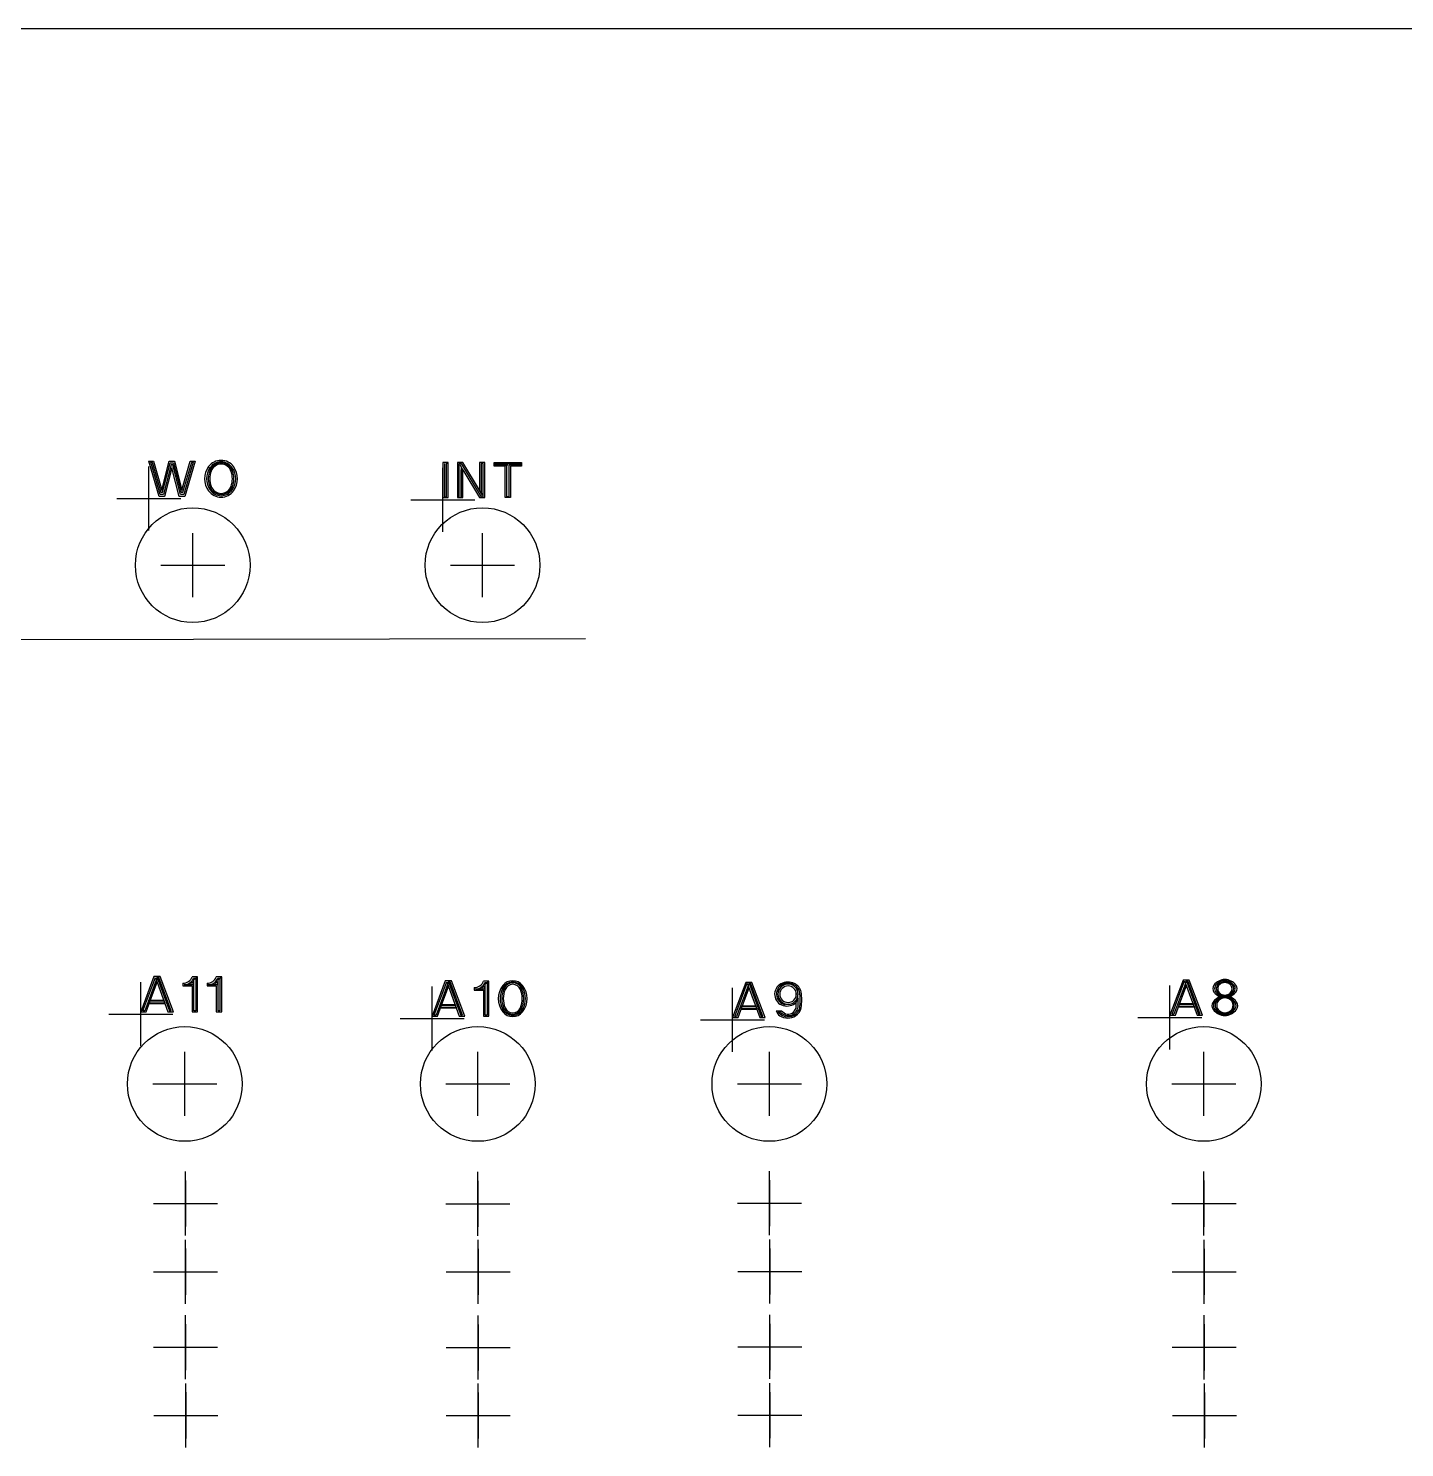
# Model space of a CAD drawing. Header units: millimetres. Extents: x -1 to 346, y -1 to 125.
# Drawn here: x 139 to 198.7, y 63.4 to 125 of the extents above; entities that cross this region are included whole.
import ezdxf

# ---------------------------------------------------------------- set-up
doc = ezdxf.new("R2010")
doc.units = ezdxf.units.MM
for name, color, linetype in [('Contour', 7, 'CONTINUOUS'), ('Engraving', 7, 'CONTINUOUS'), ('Reference_points', 1, 'CONTINUOUS')]:
    doc.layers.add(name, color=color, linetype=linetype)

msp = doc.modelspace()

# ---------------------------------------------------------------- linework, layer by layer
at = {"layer": 'Contour', "color": 7, "linetype": 'CONTINUOUS'}
msp.add_line((0, 125), (346, 125), dxfattribs=at)
for centre in [(146.106, 101.698), (158.685, 101.698), (145.759, 79.177), (158.481, 79.177), (171.139, 79.177), (190, 79.177)]:
    msp.add_circle(centre, 2.49, dxfattribs=at)
at = {"layer": 'Engraving', "color": 255, "linetype": 'CONTINUOUS'}
for p, q in [((144.2805, 106.16625), (144.20092, 106.214)), ((144.20092, 106.214), (144.40783, 106.214)), ((144.64658, 104.686), (144.20092, 106.214)), ((144.2805, 106.16625), (144.34417, 106.16625)), ((144.69433, 104.76558), (144.2805, 106.16625)), ((144.34417, 106.16625), (144.72617, 104.86108)), ((144.40783, 106.214), (144.758, 104.95658)), ((144.758, 104.95658), (145.07633, 106.214)), ((144.78983, 104.86108), (145.12408, 106.13442)), ((145.17183, 106.05483), (144.83758, 104.76558)), ((145.07633, 106.214), (145.31508, 106.214)), ((145.12408, 106.13442), (145.26733, 106.13442)), ((145.2355, 106.05483), (145.17183, 106.05483)), ((145.56975, 104.76558), (145.2355, 106.05483)), ((145.26733, 106.13442), (145.60158, 104.86108)), ((145.31508, 106.214), (145.63342, 104.95658)), ((145.63342, 104.95658), (145.9995, 106.214)), ((145.68117, 104.86108), (146.06317, 106.16625)), ((146.12683, 106.16625), (145.713, 104.76558)), ((146.20642, 106.214), (145.76075, 104.686)), ((145.9995, 106.214), (146.20642, 106.214)), ((146.06317, 106.16625), (146.12683, 106.16625)), ((146.90642, 105.78425), (146.795, 105.97525)), ((157.20075, 106.158), (156.962, 106.158)), ((156.962, 106.158), (156.962, 104.63)), ((157.04158, 106.11025), (157.04158, 104.66183)), ((157.12117, 106.11025), (157.20075, 106.158)), ((157.12117, 104.66183), (157.12117, 106.11025)), ((157.20075, 104.63), (157.20075, 106.158)), ((157.83675, 106.158), (157.598, 106.158)), ((157.598, 106.158), (157.598, 104.63)), ((157.67758, 104.66183), (157.67758, 106.11025)), ((157.67758, 106.11025), (157.75717, 106.11025)), ((157.83675, 105.83967), (157.70942, 106.04658)), ((157.70942, 106.04658), (157.75717, 105.967)), ((157.75717, 106.11025), (158.63258, 104.66183)), ((158.553, 104.94833), (157.83675, 106.158)), ((158.79175, 106.158), (158.553, 106.158)), ((158.553, 106.158), (158.553, 104.94833)), ((158.71217, 106.11025), (158.63258, 106.11025)), ((158.63258, 106.11025), (158.63258, 104.821)), ((158.71217, 104.66183), (158.71217, 106.11025)), ((158.79175, 104.63), (158.79175, 106.158)), ((159.189, 105.99783), (159.189, 106.157)), ((159.189, 106.157), (160.38275, 106.157)), ((159.6665, 105.99783), (159.189, 105.99783)), ((159.25267, 106.04558), (159.25267, 106.10925)), ((159.25267, 106.10925), (160.31908, 106.10925)), ((159.77792, 106.04558), (159.25267, 106.04558)), ((159.74608, 106.04558), (159.6665, 105.99783)), ((159.6665, 104.629), (159.6665, 105.99783)), ((159.74608, 104.66083), (159.74608, 106.04558)), ((160.31908, 106.04558), (159.82567, 106.04558)), ((159.82567, 106.04558), (159.82567, 104.66083)), ((160.38275, 105.99783), (159.90525, 105.99783)), ((159.90525, 105.99783), (159.90525, 104.629)), ((160.31908, 106.10925), (160.31908, 106.04558)), ((160.38275, 106.157), (160.38275, 105.99783)), ((145.20367, 105.9275), (144.88533, 104.686)), ((145.522, 104.686), (145.20367, 105.9275)), ((146.85867, 105.9275), (146.92233, 105.9275)), ((146.92233, 105.9275), (146.90642, 105.78425)), ((157.75717, 105.967), (157.75717, 104.66183)), ((157.75717, 104.66183), (157.75717, 105.83967)), ((157.75717, 105.83967), (157.83675, 105.83967)), ((157.83675, 104.63), (157.83675, 105.83967)), ((157.83675, 105.83967), (158.553, 104.63)), ((144.83758, 104.76558), (144.69433, 104.76558)), ((144.72617, 104.86108), (144.78983, 104.86108)), ((145.713, 104.76558), (145.56975, 104.76558)), ((145.60158, 104.86108), (145.68117, 104.86108)), ((158.68033, 104.74142), (158.553, 104.94833)), ((158.63258, 104.821), (158.68033, 104.74142)), ((144.88533, 104.686), (144.64658, 104.686)), ((145.76075, 104.686), (145.522, 104.686)), ((156.962, 104.63), (157.20075, 104.63)), ((157.04158, 104.66183), (157.12117, 104.66183)), ((157.598, 104.63), (157.83675, 104.63)), ((158.553, 104.63), (158.79175, 104.63)), ((158.63258, 104.66183), (158.71217, 104.66183)), ((159.90525, 104.629), (159.6665, 104.629)), ((159.82567, 104.66083), (159.74608, 104.66083)), ((66.60808, 98.33985), (163.15792, 98.52015)), ((144.422, 83.835), (143.849, 82.307)), ((143.9445, 82.35475), (144.48567, 83.80317)), ((144.56525, 83.80317), (144.02408, 82.35475)), ((144.69258, 83.835), (144.422, 83.835)), ((144.48567, 83.80317), (145.02683, 82.307)), ((144.56525, 83.80317), (145.0905, 82.35475)), ((144.62892, 83.80317), (144.56525, 83.80317)), ((145.17008, 82.35475), (144.62892, 83.80317)), ((145.26558, 82.307), (144.69258, 83.835)), ((146.31558, 83.834), (146.07683, 83.834)), ((146.15642, 83.70667), (146.31558, 83.834)), ((146.31558, 82.306), (146.31558, 83.834)), ((147.36558, 83.833), (147.12683, 83.833)), ((147.20642, 83.70567), (147.36558, 83.833)), ((147.36558, 82.305), (147.36558, 83.833)), ((144.08775, 82.307), (144.54933, 83.58033)), ((144.54933, 83.58033), (144.26283, 82.81633)), ((145.67892, 83.5475), (145.67892, 83.43608)), ((145.67892, 83.43608), (146.07683, 83.43608)), ((146.10867, 83.48383), (145.72667, 83.48383)), ((146.01317, 83.53158), (146.10867, 83.62708)), ((146.07683, 83.43608), (146.07683, 82.306)), ((146.10867, 83.62708), (146.10867, 83.48383)), ((146.1405, 83.77033), (146.236, 83.77033)), ((146.15642, 82.35375), (146.15642, 83.70667)), ((146.236, 83.77033), (146.236, 82.35375)), ((146.72892, 83.5465), (146.72892, 83.43508)), ((146.72892, 83.43508), (147.12683, 83.43508)), ((147.15867, 83.48283), (146.77667, 83.48283)), ((147.06317, 83.53058), (147.15867, 83.62608)), ((147.12683, 83.43508), (147.12683, 82.305)), ((147.15867, 83.62608), (147.15867, 83.48283)), ((147.1905, 83.76933), (147.286, 83.76933)), ((147.20642, 82.35275), (147.20642, 83.70567)), ((147.286, 83.76933), (147.286, 82.35275)), ((157.071, 83.647), (156.498, 82.119)), ((156.5935, 82.16675), (157.13467, 83.61517)), ((157.21425, 83.61517), (156.67308, 82.16675)), ((156.73675, 82.119), (157.19833, 83.39233)), ((157.19833, 83.39233), (156.91183, 82.62833)), ((157.34158, 83.647), (157.071, 83.647)), ((157.13467, 83.61517), (157.67583, 82.119)), ((157.21425, 83.61517), (157.7395, 82.16675)), ((157.27792, 83.61517), (157.21425, 83.61517)), ((157.81908, 82.16675), (157.27792, 83.61517)), ((157.91458, 82.119), (157.34158, 83.647)), ((158.32792, 83.3595), (158.32792, 83.24808)), ((158.32792, 83.24808), (158.72583, 83.24808)), ((158.75767, 83.29583), (158.37567, 83.29583)), ((158.66217, 83.34358), (158.75767, 83.43908)), ((158.96458, 83.646), (158.72583, 83.646)), ((158.72583, 83.24808), (158.72583, 82.118)), ((158.75767, 83.43908), (158.75767, 83.29583)), ((158.7895, 83.58233), (158.885, 83.58233)), ((158.80542, 83.51867), (158.96458, 83.646)), ((158.80542, 82.16575), (158.80542, 83.51867)), ((158.885, 83.58233), (158.885, 82.16575)), ((158.96458, 82.118), (158.96458, 83.646)), ((159.553, 83.31075), (159.56892, 83.454)), ((159.66442, 83.27892), (159.553, 83.31075)), ((159.63258, 83.34258), (159.66442, 83.27892)), ((170.114, 83.585), (169.541, 82.057)), ((169.6365, 82.10475), (170.17767, 83.55317)), ((170.25725, 83.55317), (169.71608, 82.10475)), ((169.77975, 82.057), (170.24133, 83.33033)), ((170.24133, 83.33033), (169.95483, 82.56633)), ((170.38458, 83.585), (170.114, 83.585)), ((170.17767, 83.55317), (170.71883, 82.057)), ((170.25725, 83.55317), (170.7825, 82.10475)), ((170.32092, 83.55317), (170.25725, 83.55317)), ((170.86208, 82.10475), (170.32092, 83.55317)), ((170.95758, 82.057), (170.38458, 83.585)), ((189.102, 83.69), (188.529, 82.162)), ((188.6245, 82.20975), (189.16567, 83.65817)), ((189.24525, 83.65817), (188.70408, 82.20975)), ((188.76775, 82.162), (189.22933, 83.43533)), ((189.22933, 83.43533), (188.94283, 82.67133)), ((189.37258, 83.69), (189.102, 83.69)), ((189.16567, 83.65817), (189.70683, 82.162)), ((189.24525, 83.65817), (189.7705, 82.20975)), ((189.30892, 83.65817), (189.24525, 83.65817)), ((189.85008, 82.20975), (189.30892, 83.65817)), ((189.94558, 82.162), (189.37258, 83.69)), ((144.231, 82.76858), (144.21508, 82.70492)), ((144.21508, 82.70492), (144.8995, 82.70492)), ((144.8995, 82.65717), (144.21508, 82.65717)), ((144.86767, 82.76858), (144.231, 82.76858)), ((144.26283, 82.81633), (144.85175, 82.81633)), ((144.85175, 82.81633), (144.86767, 82.76858)), ((144.8995, 82.70492), (144.8995, 82.65717)), ((156.88, 82.58058), (156.86408, 82.51692)), ((157.51667, 82.58058), (156.88, 82.58058)), ((156.91183, 82.62833), (157.50075, 82.62833)), ((157.50075, 82.62833), (157.51667, 82.58058)), ((169.95483, 82.56633), (170.54375, 82.56633)), ((170.54375, 82.56633), (170.55967, 82.51858)), ((172.31, 82.7245), (172.38958, 83.07467)), ((172.38958, 83.07467), (172.31, 83.07467)), ((172.38958, 82.9155), (172.31, 82.7245)), ((172.31, 82.58125), (172.31, 82.7245)), ((172.38958, 82.58125), (172.38958, 82.9155)), ((172.46917, 83.04283), (172.46917, 82.58125)), ((188.911, 82.62358), (188.89508, 82.55992)), ((188.89508, 82.55992), (189.5795, 82.55992)), ((189.54767, 82.62358), (188.911, 82.62358)), ((188.94283, 82.67133), (189.53175, 82.67133)), ((189.53175, 82.67133), (189.54767, 82.62358)), ((189.5795, 82.55992), (189.5795, 82.51217)), ((190.725, 82.97275), (190.534, 82.74992)), ((190.534, 82.74992), (190.66133, 82.81358)), ((190.69317, 83.116), (190.56583, 83.116)), ((190.56583, 83.116), (190.725, 82.97275)), ((190.6295, 83.13192), (190.69317, 83.116)), ((190.88417, 82.97275), (190.96375, 82.97275)), ((143.849, 82.307), (144.08775, 82.307)), ((144.02408, 82.35475), (143.9445, 82.35475)), ((145.02683, 82.307), (145.26558, 82.307)), ((145.0905, 82.35475), (145.17008, 82.35475)), ((146.07683, 82.306), (146.31558, 82.306)), ((146.236, 82.35375), (146.15642, 82.35375)), ((147.12683, 82.305), (147.36558, 82.305)), ((147.286, 82.35275), (147.20642, 82.35275)), ((156.498, 82.119), (156.73675, 82.119)), ((156.67308, 82.16675), (156.5935, 82.16675)), ((156.86408, 82.51692), (157.5485, 82.51692)), ((157.5485, 82.46917), (156.86408, 82.46917)), ((157.5485, 82.51692), (157.5485, 82.46917)), ((157.67583, 82.119), (157.91458, 82.119)), ((157.7395, 82.16675), (157.81908, 82.16675)), ((158.72583, 82.118), (158.96458, 82.118)), ((158.885, 82.16575), (158.80542, 82.16575)), ((169.541, 82.057), (169.77975, 82.057)), ((169.71608, 82.10475), (169.6365, 82.10475)), ((169.923, 82.51858), (169.90708, 82.45492)), ((169.90708, 82.45492), (170.5915, 82.45492)), ((170.5915, 82.40717), (169.90708, 82.40717)), ((170.55967, 82.51858), (169.923, 82.51858)), ((170.5915, 82.45492), (170.5915, 82.40717)), ((170.71883, 82.057), (170.95758, 82.057)), ((170.7825, 82.10475), (170.86208, 82.10475)), ((171.43458, 82.35842), (171.67333, 82.35842)), ((171.51417, 82.31067), (171.60967, 82.31067)), ((188.529, 82.162), (188.76775, 82.162)), ((188.70408, 82.20975), (188.6245, 82.20975)), ((189.5795, 82.51217), (188.89508, 82.51217)), ((189.70683, 82.162), (189.94558, 82.162)), ((189.7705, 82.20975), (189.85008, 82.20975))]:
    msp.add_line(p, q, dxfattribs=at)
at = {"layer": 'Engraving', "color": 7, "linetype": 'CONTINUOUS'}
for p, q in [((145.788, 74.987), (145.788, 72.987)), ((158.485, 74.977), (158.485, 72.977)), ((171.148, 74.997), (171.148, 72.997)), ((190.009, 74.982), (190.009, 72.982)), ((145.796, 72.028), (145.796, 70.028)), ((158.493, 72.018), (158.493, 70.018)), ((171.156, 72.038), (171.156, 70.038)), ((190.017, 72.023), (190.017, 70.023)), ((145.796, 68.75), (145.796, 66.75)), ((158.493, 68.74), (158.493, 66.74)), ((171.156, 68.76), (171.156, 66.76)), ((190.017, 68.745), (190.017, 66.745)), ((145.804, 65.791), (145.804, 63.791)), ((158.501, 65.781), (158.501, 63.781)), ((171.164, 65.801), (171.164, 63.801)), ((190.025, 65.786), (190.025, 63.786))]:
    msp.add_line(p, q, dxfattribs=at)
at = {"layer": 'Engraving', "color": 255, "linetype": 'CONTINUOUS'}
for centre, radius, start, end in [((147.50228, 105.45), 0.88098, 143.401, 216.599), ((147.33617, 105.57467), 0.6733, 36.50955, 143.49045), ((147.33617, 105.60943), 0.57374, 33.66786, 146.33214), ((147.33617, 105.62821), 0.4572, 19.95543, 160.04457), ((147.33617, 105.62117), 0.51487, 36.50955, 143.49045), ((147.17006, 105.45), 0.88098, 323.401, 396.599), ((147.50164, 105.45), 0.80089, 143.401, 216.599), ((147.64882, 105.45), 0.86936, 146.68431, 213.31569), ((147.84223, 105.45), 0.99372, 160.34455, 199.65545), ((147.02351, 105.45), 0.86936, 326.68431, 393.31569), ((146.8301, 105.45), 0.99372, 340.34455, 379.65545), ((147.17069, 105.45), 0.80089, -36.599, 36.599), ((147.33617, 105.32533), 0.6733, 216.50955, 323.49045), ((147.33617, 105.28222), 0.56915, 212.96891, 327.03109), ((147.33617, 105.27179), 0.4572, 199.95543, 340.04457), ((147.33617, 105.28697), 0.51976, 217.23138, 322.76862), ((145.67914, 83.96678), 0.41928, 269.97013, 341.53764), ((146.72914, 83.96578), 0.41928, 269.97013, 341.53764), ((145.72873, 83.92298), 0.43915, 269.7304, 339.6599), ((146.77873, 83.92198), 0.43915, 269.7304, 339.6599), ((158.32814, 83.77878), 0.41928, 269.97013, 341.53764), ((158.37773, 83.73498), 0.43915, 269.7304, 339.6599), ((160.2966, 82.881), 0.9262, 141.78203, 218.21797), ((160.38084, 82.881), 0.93274, 152.56531, 207.43469), ((160.52175, 82.881), 1.00184, 152.56531, 207.43469), ((159.99867, 83.11542), 0.48659, 23.66729, 156.33271), ((159.99867, 83.10984), 0.55057, 38.68866, 141.31134), ((160.63596, 82.881), 1.04987, 157.72738, 202.27262), ((159.99867, 83.14625), 0.41541, 28.20527, 151.79473), ((159.99867, 83.14107), 0.36156, 22.4119, 157.5881), ((159.36137, 82.881), 1.04987, 337.72738, 382.27262), ((159.47558, 82.881), 1.00184, 332.56531, 387.43469), ((159.70073, 82.881), 0.9262, -38.21797, 38.21797), ((159.61649, 82.881), 0.93274, -27.43469, 27.43469), ((171.87697, 83.06988), 0.50828, 117.59773, 254.01572), ((171.92324, 83.07834), 0.47403, 104.98619, 258.96368), ((171.95187, 83.07467), 0.43771, 0, 180), ((171.95188, 83.07467), 0.35813, 0, 180), ((171.95248, 82.91715), 0.67863, 65.82266, 117.27366), ((171.93457, 82.83067), 0.71818, 73.80167, 100.74571), ((171.96062, 83.04259), 0.50854, 0.02727, 69.95677), ((172.02107, 83.07726), 0.50448, 10.61235, 65.48174), ((190.64828, 83.31496), 0.2586, 144.21625, 215.78375), ((190.916, 83.12188), 0.58868, 35.79227, 144.20773), ((190.72516, 83.31496), 0.25489, 128.68866, 231.31134), ((190.77229, 83.31496), 0.23215, 127.95776, 232.04224), ((190.916, 83.16744), 0.49261, 44.69622, 135.30378), ((190.85019, 83.307), 0.24726, 129.42406, 230.57594), ((190.92396, 83.19049), 0.42575, 46.2417, 133.7583), ((190.916, 83.22304), 0.35392, 50.9784, 129.0216), ((190.98181, 83.307), 0.24726, 309.42406, 410.57594), ((191.05122, 83.31496), 0.24791, 312.41033, 407.58967), ((191.10902, 83.31274), 0.25528, 303.58967, 412.00514), ((191.18372, 83.31496), 0.2586, 324.21625, 395.78375), ((171.95187, 83.07467), 0.43771, 180, 360), ((171.95188, 83.07467), 0.35813, 180, 360), ((171.95211, 82.58292), 0.43748, 218.48619, 359.7811), ((171.89932, 83.14961), 0.59108, 254.06112, 314.01137), ((171.92466, 82.58097), 0.38534, 312.03292, 360.0421), ((171.99642, 82.58488), 0.47276, 311.55146, 359.56064), ((170.72223, 82.82796), 1.82702, -10.7955, 10.7955), ((190.63428, 82.57483), 0.27774, 145.03525, 214.96475), ((190.91693, 82.38524), 0.61806, 108.0916, 145.64819), ((190.64815, 82.57483), 0.23183, 146.68431, 213.31569), ((190.83677, 83.45077), 0.49092, 215.77965, 256.84021), ((190.9731, 82.35495), 0.62417, 98.19114, 146.20032), ((190.8185, 82.59139), 0.32569, 150.87231, 227.30825), ((190.90215, 82.46509), 0.46547, 35.29067, 142.27158), ((190.85441, 82.59075), 0.29485, 130.90831, 229.09169), ((190.98852, 83.64962), 0.68075, 231.61711, 263.88484), ((190.92396, 83.43121), 0.41986, 225.46682, 314.53318), ((190.916, 82.52481), 0.38503, 48.59155, 131.40845), ((190.916, 83.39096), 0.35392, 230.9784, 309.0216), ((190.88741, 82.42335), 0.55015, 30.45158, 87.02096), ((190.88691, 83.53162), 0.56413, 277.82863, 310.09635), ((190.99523, 83.45077), 0.49092, 283.15979, 324.22035), ((190.91507, 82.38524), 0.61806, 34.35181, 71.9084), ((190.97759, 82.59075), 0.29485, 310.90831, 409.09169), ((191.00769, 82.58343), 0.31299, 312.31971, 388.75565), ((191.16794, 82.57483), 0.23183, -33.31569, 33.31569), ((191.19772, 82.57483), 0.27774, 325.03525, 394.96475), ((159.99867, 82.64077), 0.48429, 203.03732, 336.96268), ((159.99867, 82.65216), 0.55057, 218.68866, 321.31134), ((159.99867, 82.6269), 0.42079, 209.54324, 330.45676), ((159.99867, 82.62093), 0.36156, 202.4119, 337.5881), ((171.7862, 82.44131), 0.36125, 193.26506, 237.8103), ((171.94941, 82.64412), 0.5483, 217.45735, 311.12147), ((171.93596, 82.6907), 0.65212, 238.34769, 301.65231), ((171.95558, 82.54725), 0.33959, 213.7833, 311.96667), ((172.00438, 82.57873), 0.5209, 301.70853, 349.71771), ((190.916, 82.76404), 0.61708, 214.37141, 325.62859), ((190.90804, 82.71172), 0.52496, 210.21915, 329.78085), ((190.90804, 82.69435), 0.4621, 227.8041, 312.1959), ((190.916, 82.65669), 0.38503, 228.59155, 311.40845)]:
    msp.add_arc(centre, radius, start, end, dxfattribs=at)
at = {"layer": 'Reference_points', "color": 1, "linetype": 'CONTINUOUS'}
for p, q in [((144.2, 103.196), (144.2, 105.976)), ((156.961, 103.14), (156.961, 105.92)), ((142.81, 104.586), (145.59, 104.586)), ((155.571, 104.53), (158.351, 104.53)), ((146.106, 100.308), (146.106, 103.088)), ((158.685, 100.308), (158.685, 103.088)), ((144.716, 101.698), (147.496, 101.698)), ((157.295, 101.698), (160.075, 101.698)), ((143.849, 80.817), (143.849, 83.597)), ((156.498, 80.629), (156.498, 83.409)), ((169.541, 80.567), (169.541, 83.347)), ((188.529, 80.672), (188.529, 83.452)), ((142.459, 82.207), (145.239, 82.207)), ((155.108, 82.019), (157.888, 82.019)), ((168.151, 81.957), (170.931, 81.957)), ((187.139, 82.062), (189.919, 82.062)), ((145.759, 77.787), (145.759, 80.567)), ((158.481, 77.787), (158.481, 80.567)), ((171.139, 77.787), (171.139, 80.567)), ((190, 77.787), (190, 80.567)), ((144.369, 79.177), (147.149, 79.177)), ((157.091, 79.177), (159.871, 79.177)), ((169.749, 79.177), (172.529, 79.177)), ((188.61, 79.177), (191.39, 79.177)), ((145.788, 72.597), (145.788, 75.377)), ((158.485, 72.587), (158.485, 75.367)), ((171.148, 72.607), (171.148, 75.387)), ((190.009, 72.592), (190.009, 75.372)), ((144.398, 73.987), (147.178, 73.987)), ((157.095, 73.977), (159.875, 73.977)), ((169.758, 73.997), (172.538, 73.997)), ((188.619, 73.982), (191.399, 73.982)), ((145.796, 69.638), (145.796, 72.418)), ((158.493, 69.628), (158.493, 72.408)), ((171.156, 69.648), (171.156, 72.428)), ((190.017, 69.633), (190.017, 72.413)), ((144.406, 71.028), (147.186, 71.028)), ((157.103, 71.018), (159.883, 71.018)), ((169.766, 71.038), (172.546, 71.038)), ((188.627, 71.023), (191.407, 71.023)), ((145.796, 66.36), (145.796, 69.14)), ((158.493, 66.35), (158.493, 69.13)), ((171.156, 66.37), (171.156, 69.15)), ((190.017, 66.355), (190.017, 69.135)), ((144.406, 67.75), (147.186, 67.75)), ((157.103, 67.74), (159.883, 67.74)), ((169.766, 67.76), (172.546, 67.76)), ((188.627, 67.745), (191.407, 67.745)), ((145.804, 63.401), (145.804, 66.181)), ((158.501, 63.391), (158.501, 66.171)), ((171.164, 63.411), (171.164, 66.191)), ((190.025, 63.396), (190.025, 66.176)), ((144.414, 64.791), (147.194, 64.791)), ((157.111, 64.781), (159.891, 64.781)), ((169.774, 64.801), (172.554, 64.801)), ((188.635, 64.786), (191.415, 64.786))]:
    msp.add_line(p, q, dxfattribs=at)

doc.saveas('drawing.dxf')
